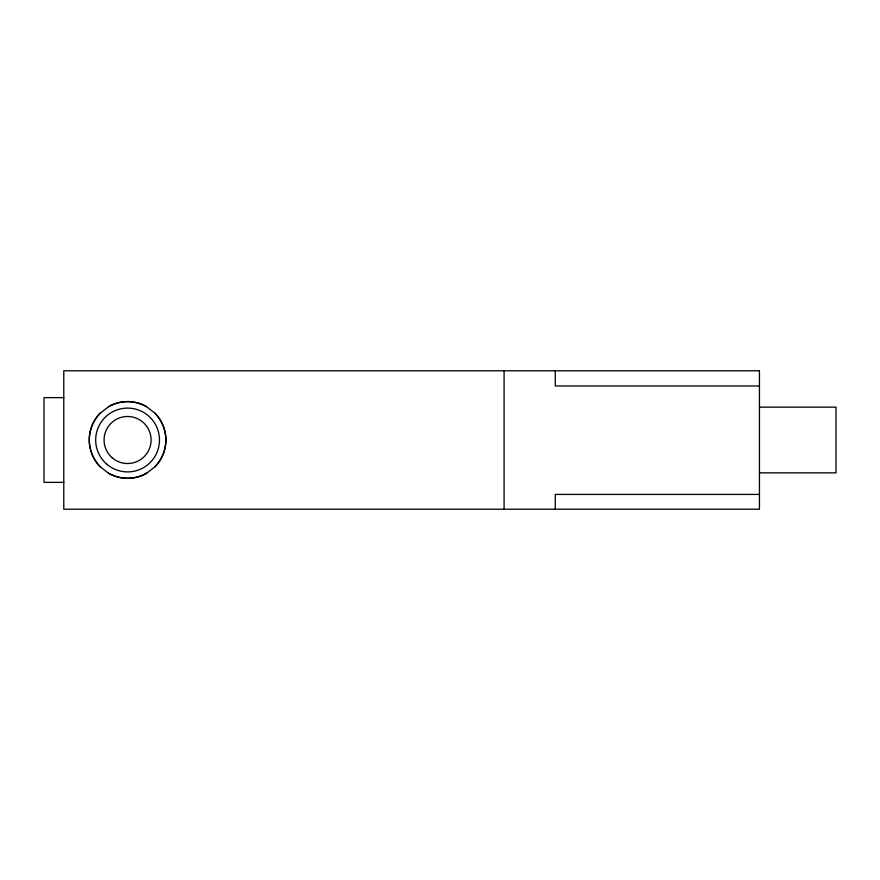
<?xml version="1.0" encoding="UTF-8"?>
<svg xmlns="http://www.w3.org/2000/svg" width="880" height="880" viewBox="0 0 880 880"><rect width="100%" height="100%" fill="white"/><g stroke="black" fill="none" stroke-linecap="round" stroke-linejoin="round"><path stroke-width="1.32" d="M146.729 473.154L154.649 467.071A38.258 38.203 -90 0 0 154.66 412.929L146.729 406.846A38.28 38.28 0 0 0 108.438 406.846L100.518 412.929A38.28 38.28 0 0 0 100.518 467.071L108.438 473.154A38.28 38.28 0 0 0 146.729 473.154A38.368 38.324 90 0 1 108.438 473.154M759.44 385.968L555.258 385.968L555.258 370.777M63.778 397.628L44 397.628L44 482.372L63.778 482.372M759.44 407.143L836 407.143L836 472.857L759.44 472.857M759.44 494.417L555.258 494.417L555.258 509.223M504.086 370.777L504.086 509.223M100.507 467.071A38.368 38.324 90 0 1 100.507 412.753M108.438 406.67A38.368 38.324 90 0 1 146.729 406.67M154.649 412.929A38.28 38.28 0 0 1 154.649 467.071M759.44 370.777L63.778 370.777L63.778 509.223L759.44 509.223L759.44 370.777M106.579 464.013A31.9 31.9 0 0 0 158.884 446.182A31.9 31.9 0 0 0 117.293 409.805A31.9 31.9 0 0 0 106.579 464.013M112.101 457.699A23.507 23.507 0 0 0 150.645 444.554A23.507 23.507 0 0 0 119.999 417.747A23.507 23.507 0 0 0 112.101 457.699"/></g></svg>
